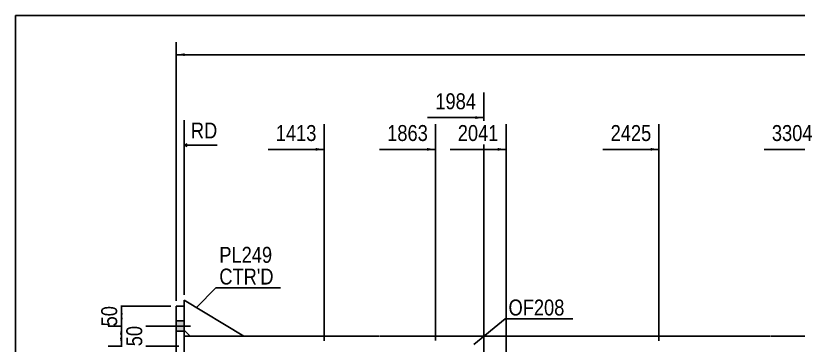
# Model space of a CAD drawing. Header units: millimetres. Extents: x -247 to 166, y -171 to 116.
# Drawn here: x -244.2 to -103.6, y 57.3 to 116.5 of the extents above; entities that cross this region are included whole.
import ezdxf

# ---------------------------------------------------------------- set-up
doc = ezdxf.new("R2010")
doc.units = ezdxf.units.MM
doc.linetypes.add('DXK_LINE_DOT1', pattern=[1.8814, 0.9407, -0.9407])
doc.styles.add('Arial Narrow', font='ARIALN.TTF', dxfattribs={"height": 0.2})

# ---------------------------------------------------------------- blocks, each defined once
blk = doc.blocks.new('Unknown-629050129-1210')
at = {"color": 5, "linetype": 'Continuous'}
for p, q in [((165.78, 116.47), (-244.22, 116.47)), ((-244.22, 116.47), (-244.22, -170.53))]:
    blk.add_line(p, q, dxfattribs=at)
blk = doc.blocks.new('Part-629050129-2172 - 1634')
at = {"color": 2, "linetype": 'Continuous'}
for p, q in [((-213.93, 64.29), (-213.93, 65.36)), ((-213.93, 65.36), (-203.21, 58.93)), ((-213.93, 60), (-212.86, 58.93))]:
    blk.add_line(p, q, dxfattribs=at)
at = {"color": 7, "linetype": 'DXK_LINE_DOT1'}
for p, q in [((-213.93, 64.29), (-213.93, 60)), ((-203.21, 58.93), (-212.86, 58.93))]:
    blk.add_line(p, q, dxfattribs=at)
blk = doc.blocks.new('Part-629050129-2055 - 1634')
at = {"color": 2, "linetype": 'Continuous'}
for p, q in [((-213.93, 58.93), (-213.93, 57.14)), ((-196.07, 58.93), (-213.93, 58.93)), ((-178.86, 58.93), (-195.97, 58.93)), ((-108.7, 58.93), (-178.76, 58.93)), ((-13.7, 58.93), (-108.6, 58.93))]:
    blk.add_line(p, q, dxfattribs=at)
blk = doc.blocks.new('Part-629050129-2138 - 1634')
at = {"color": 2, "linetype": 'Continuous'}
for p, q in [((-215.36, 64.29), (-213.93, 64.29)), ((-215.36, 64.29), (-215.36, -14.29)), ((-213.93, 64.29), (-213.93, -14.29)), ((-213.93, -14.29), (-215.36, -14.29))]:
    blk.add_line(p, q, dxfattribs=at)
blk = doc.blocks.new('Bolt-629050129-2180 - 1634')
at = {"linetype": 'Continuous'}
for points in [[(-215.36, 61.64), (-215.36, 59.79), (-213.93, 59.79), (-213.93, 61.64)], [(-215.36, 61.64), (-215.36, 59.79), (-213.93, 59.79), (-213.93, 61.64)], [(-215.36, 53.07), (-215.36, 51.21), (-213.93, 51.21), (-213.93, 53.07)], [(-215.36, 53.07), (-215.36, 51.21), (-213.93, 51.21), (-213.93, 53.07)], [(-215.36, 45.93), (-215.36, 44.07), (-213.93, 44.07), (-213.93, 45.93)], [(-215.36, 45.93), (-215.36, 44.07), (-213.93, 44.07), (-213.93, 45.93)], [(-215.36, 38.79), (-215.36, 36.93), (-213.93, 36.93), (-213.93, 38.79)], [(-215.36, 38.79), (-215.36, 36.93), (-213.93, 36.93), (-213.93, 38.79)], [(-215.36, 31.29), (-215.36, 29.43), (-213.93, 29.43), (-213.93, 31.29)], [(-215.36, 31.29), (-215.36, 29.43), (-213.93, 29.43), (-213.93, 31.29)], [(-215.36, 13.07), (-215.36, 11.21), (-213.93, 11.21), (-213.93, 13.07)], [(-215.36, 13.07), (-215.36, 11.21), (-213.93, 11.21), (-213.93, 13.07)], [(-215.36, 5.93), (-215.36, 4.07), (-213.93, 4.07), (-213.93, 5.93)], [(-215.36, 5.93), (-215.36, 4.07), (-213.93, 4.07), (-213.93, 5.93)], [(-215.36, -1.21), (-215.36, -3.07), (-213.93, -3.07), (-213.93, -1.21)], [(-215.36, -1.21), (-215.36, -3.07), (-213.93, -3.07), (-213.93, -1.21)], [(-215.36, -9.79), (-215.36, -11.64), (-213.93, -11.64), (-213.93, -9.79)], [(-215.36, -9.79), (-215.36, -11.64), (-213.93, -11.64), (-213.93, -9.79)]]:
    blk.add_hatch(color=3, dxfattribs=at).paths.add_polyline_path(points)
at = {"color": 3, "linetype": 'Continuous'}
for p, q in [((-212.79, 60.71), (-220.36, 60.71)), ((-212.79, 60.71), (-220.36, 60.71)), ((-213.93, 61.64), (-215.36, 61.64)), ((-213.93, 61.64), (-215.36, 61.64)), ((-213.93, 59.79), (-215.36, 59.79)), ((-213.93, 59.79), (-215.36, 59.79)), ((-212.79, 52.14), (-220.36, 52.14)), ((-212.79, 52.14), (-220.36, 52.14)), ((-213.93, 53.07), (-215.36, 53.07)), ((-213.93, 53.07), (-215.36, 53.07)), ((-213.93, 51.21), (-215.36, 51.21)), ((-213.93, 51.21), (-215.36, 51.21)), ((-212.79, 45), (-220.36, 45)), ((-212.79, 45), (-220.36, 45)), ((-213.93, 45.93), (-215.36, 45.93)), ((-213.93, 45.93), (-215.36, 45.93)), ((-213.93, 44.07), (-215.36, 44.07)), ((-213.93, 44.07), (-215.36, 44.07)), ((-213.93, 38.79), (-215.36, 38.79)), ((-213.93, 38.79), (-215.36, 38.79)), ((-212.79, 37.86), (-220.36, 37.86)), ((-212.79, 37.86), (-220.36, 37.86)), ((-213.93, 36.93), (-215.36, 36.93)), ((-213.93, 36.93), (-215.36, 36.93)), ((-213.93, 31.29), (-215.36, 31.29)), ((-213.93, 31.29), (-215.36, 31.29)), ((-212.79, 30.36), (-220.36, 30.36)), ((-212.79, 30.36), (-220.36, 30.36)), ((-213.93, 29.43), (-215.36, 29.43)), ((-213.93, 29.43), (-215.36, 29.43)), ((-213.93, 13.07), (-215.36, 13.07)), ((-213.93, 13.07), (-215.36, 13.07)), ((-212.79, 12.14), (-220.36, 12.14)), ((-212.79, 12.14), (-220.36, 12.14)), ((-213.93, 11.21), (-215.36, 11.21)), ((-213.93, 11.21), (-215.36, 11.21)), ((-213.93, 5.93), (-215.36, 5.93)), ((-213.93, 5.93), (-215.36, 5.93)), ((-212.79, 5), (-220.36, 5)), ((-212.79, 5), (-220.36, 5)), ((-213.93, 4.07), (-215.36, 4.07)), ((-213.93, 4.07), (-215.36, 4.07)), ((-213.93, -1.21), (-215.36, -1.21)), ((-213.93, -1.21), (-215.36, -1.21)), ((-212.79, -2.14), (-220.36, -2.14)), ((-212.79, -2.14), (-220.36, -2.14)), ((-213.93, -3.07), (-215.36, -3.07)), ((-213.93, -3.07), (-215.36, -3.07)), ((-213.93, -9.79), (-215.36, -9.79)), ((-213.93, -9.79), (-215.36, -9.79)), ((-212.79, -10.71), (-220.36, -10.71)), ((-212.79, -10.71), (-220.36, -10.71)), ((-213.93, -11.64), (-215.36, -11.64)), ((-213.93, -11.64), (-215.36, -11.64))]:
    blk.add_line(p, q, dxfattribs=at)
blk = doc.blocks.new('StraightDimension-629050129-6366 - 1634')
at = {"linetype": 'Continuous'}
blk.add_hatch(color=7, dxfattribs=at).paths.add_polyline_path([(-161.63, 98.41), (-160.13, 98.16), (-161.63, 97.91)])
at = {"color": 7, "linetype": 'Continuous'}
for p, q in [((-160.13, 44.29), (-160.13, 102.66)), ((-170.2, 98.16), (-160.13, 98.16))]:
    blk.add_line(p, q, dxfattribs=at)
at = {"color": 0}
blk.add_wipeout([(-160.91, 99.06), (-160.91, 103.26), (-169.42, 103.26), (-169.42, 99.06)], dxfattribs=at)
at = {"color": 3, "style": 'Arial Narrow'}
blk.add_text('1984', height=2.863, dxfattribs=at).set_placement((-168.82, 99.66))
blk = doc.blocks.new('StraightDimension-629050129-6367 - 1634')
at = {"linetype": 'Continuous'}
blk.add_hatch(color=7, dxfattribs=at).paths.add_polyline_path([(-170.29, 92.71), (-168.79, 92.46), (-170.29, 92.21)])
at = {"color": 7, "linetype": 'Continuous'}
for p, q in [((-168.79, 58.14), (-168.79, 96.96)), ((-178.85, 92.46), (-168.79, 92.46))]:
    blk.add_line(p, q, dxfattribs=at)
at = {"color": 0}
blk.add_wipeout([(-169.56, 93.36), (-169.56, 97.56), (-178.07, 97.56), (-178.07, 93.36)], dxfattribs=at)
at = {"color": 3, "style": 'Arial Narrow'}
blk.add_text('1863', height=2.863, dxfattribs=at).set_placement((-177.47, 93.96))
blk = doc.blocks.new('StraightDimension-629050129-6365 - 1634')
at = {"linetype": 'Continuous'}
blk.add_hatch(color=7, dxfattribs=at).paths.add_polyline_path([(-157.6, 92.71), (-156.1, 92.46), (-157.6, 92.21)])
at = {"color": 7, "linetype": 'Continuous'}
for p, q in [((-156.1, 46.93), (-156.1, 96.96)), ((-166.17, 92.46), (-156.1, 92.46))]:
    blk.add_line(p, q, dxfattribs=at)
at = {"color": 0}
blk.add_wipeout([(-156.88, 93.36), (-156.88, 97.56), (-165.39, 97.56), (-165.39, 93.36)], dxfattribs=at)
at = {"color": 3, "style": 'Arial Narrow'}
blk.add_text('2041', height=2.863, dxfattribs=at).set_placement((-164.79, 93.96))
blk = doc.blocks.new('StraightDimension-629050129-2347 - 1634')
at = {"linetype": 'Continuous'}
blk.add_hatch(color=7, dxfattribs=at).paths.add_polyline_path([(-213.86, 109.21), (-215.36, 109.46), (-213.86, 109.71)])
at = {"color": 7, "linetype": 'Continuous'}
for p, q in [((-215.36, 65.29), (-215.36, 111.71)), ((-215.36, 109.46), (118.23, 109.46))]:
    blk.add_line(p, q, dxfattribs=at)
blk = doc.blocks.new('StraightDimension-629050129-3764 - 1634')
at = {"linetype": 'Continuous'}
for points in [[(-225.48, 62.79), (-225.23, 64.29), (-224.98, 62.79)], [(-224.98, 62.21), (-225.23, 60.71), (-225.48, 62.21)]]:
    blk.add_hatch(color=7, dxfattribs=at).paths.add_polyline_path(points)
at = {"color": 7, "linetype": 'Continuous'}
for p, q in [((-216.36, 64.29), (-227.48, 64.29)), ((-225.23, 60.71), (-225.23, 64.29)), ((-214.93, 60.71), (-227.48, 60.71))]:
    blk.add_line(p, q, dxfattribs=at)
at = {"color": 0}
blk.add_wipeout([(-225.38, 64.93), (-229.58, 64.93), (-229.58, 60.07), (-225.38, 60.07)], dxfattribs=at)
at = {"color": 3, "style": 'Arial Narrow'}
blk.add_text('50', height=2.863, rotation=90.0002, dxfattribs=at).set_placement((-225.98, 60.67))
blk = doc.blocks.new('StraightDimension-629050129-3765 - 1634')
at = {"linetype": 'Continuous'}
for points in [[(-225.48, 59.21), (-225.23, 60.71), (-224.98, 59.21)], [(-224.98, 58.64), (-225.23, 57.14), (-225.48, 58.64)]]:
    blk.add_hatch(color=7, dxfattribs=at).paths.add_polyline_path(points)
at = {"color": 7, "linetype": 'Continuous'}
for p, q in [((-214.93, 60.71), (-227.63, 60.71)), ((-225.23, 57.14), (-225.23, 60.71)), ((-214.93, 57.14), (-227.63, 57.14))]:
    blk.add_line(p, q, dxfattribs=at)
at = {"color": 0}
blk.add_wipeout([(-220.88, 61.36), (-225.08, 61.36), (-225.08, 56.5), (-220.88, 56.5)], dxfattribs=at)
at = {"color": 3, "style": 'Arial Narrow'}
blk.add_text('50', height=2.863, rotation=90.0002, dxfattribs=at).set_placement((-221.48, 57.1))
blk = doc.blocks.new('StraightDimension-629050129-6363 - 1634')
at = {"linetype": 'Continuous'}
blk.add_hatch(color=7, dxfattribs=at).paths.add_polyline_path([(-101.17, 92.71), (-99.67, 92.46), (-101.17, 92.21)])
at = {"color": 7, "linetype": 'Continuous'}
for p, q in [((-99.67, 59.93), (-99.67, 96.96)), ((-109.74, 92.46), (-99.67, 92.46))]:
    blk.add_line(p, q, dxfattribs=at)
at = {"color": 0}
blk.add_wipeout([(-100.45, 93.36), (-100.45, 97.56), (-108.96, 97.56), (-108.96, 93.36)], dxfattribs=at)
at = {"color": 3, "style": 'Arial Narrow'}
blk.add_text('3304', height=2.863, dxfattribs=at).set_placement((-108.36, 93.96))
blk = doc.blocks.new('StraightDimension-629050129-6364 - 1634')
at = {"linetype": 'Continuous'}
blk.add_hatch(color=7, dxfattribs=at).paths.add_polyline_path([(-130.14, 92.71), (-128.64, 92.46), (-130.14, 92.21)])
at = {"color": 7, "linetype": 'Continuous'}
for p, q in [((-128.64, 58.07), (-128.64, 96.96)), ((-138.71, 92.46), (-128.64, 92.46))]:
    blk.add_line(p, q, dxfattribs=at)
at = {"color": 0}
blk.add_wipeout([(-129.42, 93.36), (-129.42, 97.56), (-137.93, 97.56), (-137.93, 93.36)], dxfattribs=at)
at = {"color": 3, "style": 'Arial Narrow'}
blk.add_text('2425', height=2.863, dxfattribs=at).set_placement((-137.33, 93.96))
blk = doc.blocks.new('StraightDimension-629050129-6368 - 1634')
at = {"linetype": 'Continuous'}
blk.add_hatch(color=7, dxfattribs=at).paths.add_polyline_path([(-190.31, 92.71), (-188.81, 92.46), (-190.31, 92.21)])
at = {"color": 7, "linetype": 'Continuous'}
for p, q in [((-188.81, 58.07), (-188.81, 96.96)), ((-198.87, 92.46), (-188.81, 92.46))]:
    blk.add_line(p, q, dxfattribs=at)
at = {"color": 0, "linetype": 'Continuous'}
blk.add_wipeout([(-207.4, 93.81), (-207.4, 98.01), (-213.34, 98.01), (-213.34, 93.81)], dxfattribs=at)
at = {"color": 7, "linetype": 'Continuous'}
for p, q in [((-213.93, 66.36), (-213.93, 97.71)), ((-213.43, 93.46), (-213.93, 93.21)), ((-213.43, 92.96), (-213.93, 93.21)), ((-208, 93.21), (-213.93, 93.21))]:
    blk.add_line(p, q, dxfattribs=at)
at = {"color": 3, "linetype": 'Continuous', "style": 'Arial Narrow'}
blk.add_text('RD', height=2.863, dxfattribs=at).set_placement((-212.74, 94.41))
at = {"color": 0}
blk.add_wipeout([(-189.58, 93.36), (-189.58, 97.56), (-198.09, 97.56), (-198.09, 93.36)], dxfattribs=at)
at = {"color": 3, "style": 'Arial Narrow'}
blk.add_text('1413', height=2.863, dxfattribs=at).set_placement((-197.49, 93.96))
blk = doc.blocks.new('Mark-629050129-2168 - 1634')
at = {"color": 0}
for points in [[(-198.13, 72.09), (-198.13, 75.09), (-207.63, 75.09), (-207.63, 72.09)], [(-197.87, 68.19), (-197.87, 71.19), (-207.63, 71.19), (-207.63, 68.19)]]:
    blk.add_wipeout(points, dxfattribs=at)
for points in [[(-198.13, 72.09), (-198.13, 75.09), (-207.63, 75.09), (-207.63, 72.09)], [(-197.87, 68.19), (-197.87, 71.19), (-207.63, 71.19), (-207.63, 68.19)]]:
    blk.add_wipeout(points, dxfattribs=at)
at = {"color": 7, "linetype": 'Continuous'}
for p, q in [((-211.76, 64.05), (-208.23, 67.59)), ((-208.23, 67.59), (-196.63, 67.59))]:
    blk.add_line(p, q, dxfattribs=at)
at = {"color": 3, "style": 'Arial Narrow'}
blk.add_text('PL249', height=2.863, dxfattribs=at).set_placement((-207.63, 72.09))
at = {"color": 1, "style": 'Arial Narrow'}
blk.add_text("CTR'D", height=2.863, dxfattribs=at).set_placement((-207.63, 68.19))
blk = doc.blocks.new('Mark-629050129-2051 - 1634')
at = {"color": 0}
blk.add_wipeout([(-145.62, 62.63), (-145.62, 65.63), (-155.67, 65.63), (-155.67, 62.63)], dxfattribs=at)
blk.add_wipeout([(-145.62, 62.63), (-145.62, 65.63), (-155.67, 65.63), (-155.67, 62.63)], dxfattribs=at)
at = {"color": 7, "linetype": 'Continuous'}
for p, q in [((-161.92, 57.4), (-156.27, 62.03)), ((-156.27, 62.03), (-144.12, 62.03))]:
    blk.add_line(p, q, dxfattribs=at)
at = {"color": 3, "style": 'Arial Narrow'}
blk.add_text('OF208', height=2.863, dxfattribs=at).set_placement((-155.67, 62.63))

msp = doc.modelspace()

# ---------------------------------------------------------------- block references
for name in ['Unknown-629050129-1210', 'Part-629050129-2172 - 1634', 'Part-629050129-2138 - 1634', 'Bolt-629050129-2180 - 1634', 'Part-629050129-2055 - 1634']:
    msp.add_blockref(name, (0, 0))

# ---------------------------------------------------------------- next in the draw order: block references
msp.add_blockref('StraightDimension-629050129-6366 - 1634', (0, 0))

# ---------------------------------------------------------------- next in the draw order: block references
for name in ['StraightDimension-629050129-6367 - 1634', 'StraightDimension-629050129-6365 - 1634']:
    msp.add_blockref(name, (0, 0))

# ---------------------------------------------------------------- next in the draw order: block references
msp.add_blockref('StraightDimension-629050129-2347 - 1634', (0, 0))

# ---------------------------------------------------------------- next in the draw order: block references
for name in ['StraightDimension-629050129-6368 - 1634', 'StraightDimension-629050129-6364 - 1634', 'StraightDimension-629050129-6363 - 1634', 'StraightDimension-629050129-3764 - 1634', 'Mark-629050129-2051 - 1634']:
    msp.add_blockref(name, (0, 0))

# ---------------------------------------------------------------- next in the draw order: block references
for name in ['Mark-629050129-2168 - 1634', 'StraightDimension-629050129-3765 - 1634']:
    msp.add_blockref(name, (0, 0))

doc.saveas('drawing.dxf')
